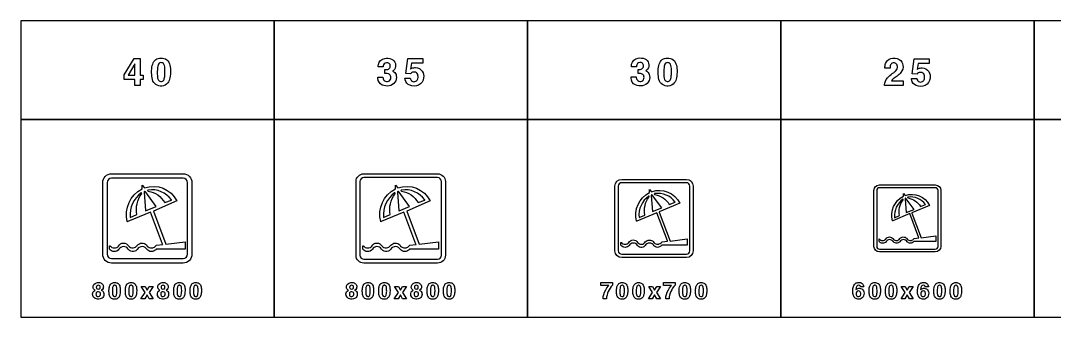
# Model space of a CAD drawing. Extents: x 0 to 18160, y 0 to 2655.
# Drawn here: x 0 to 9262, y 0 to 2655 of the extents above; entities that cross this region are included whole.
import ezdxf

# ---------------------------------------------------------------- set-up
doc = ezdxf.new("R2010")
doc.units = 0
doc.header["$MEASUREMENT"] = 0

msp = doc.modelspace()

# ---------------------------------------------------------------- linework, layer by layer
for points in [[(0, 1770), (2270, 1770), (2270, 2655), (0, 2655)], [(2270, 1770), (4540, 1770), (4540, 2655), (2270, 2655)], [(4540, 1770), (6810, 1770), (6810, 2655), (4540, 2655)], [(6810, 1770), (9080, 1770), (9080, 2655), (6810, 2655)], [(9080, 1770), (11350, 1770), (11350, 2655), (9080, 2655)], [(927.496, 2171.35), (1017.9, 2317.79), (1070.98, 2317.79), (1070.98, 2166.57), (1097.95, 2166.57), (1097.95, 2128.53), (1070.98, 2128.53), (1070.98, 2076.28), (1023.46, 2076.28), (1023.46, 2128.53), (927.496, 2128.53)], [(1023.46, 2269.13), (963.474, 2166.57), (1023.46, 2166.57)], [(0, 0), (2270, 0), (2270, 1770), (0, 1770)], [(2270, 0), (4540, 0), (4540, 1770), (2270, 1770)], [(4540, 0), (6810, 0), (6810, 1770), (4540, 1770)], [(6810, 0), (9080, 0), (9080, 1770), (6810, 1770)], [(9080, 0), (11350, 0), (11350, 1770), (9080, 1770)], [(1115.2, 221.769), (1080.08, 276.319), (1114.84, 276.319), (1133.11, 242.267), (1151.83, 276.319), (1185.98, 276.319), (1150.44, 222.29), (1186.95, 166.272), (1152.4, 166.272), (1132.54, 202.362), (1112.14, 166.272), (1077.99, 166.272)], [(3385.19, 221.769), (3350.07, 276.319), (3384.84, 276.319), (3403.11, 242.267), (3421.83, 276.319), (3455.97, 276.319), (3420.43, 222.29), (3456.95, 166.272), (3422.4, 166.272), (3402.54, 202.362), (3382.14, 166.272), (3347.99, 166.272)], [(5662.41, 221.386), (5627.29, 275.936), (5662.06, 275.936), (5680.33, 241.884), (5699.05, 275.936), (5733.19, 275.936), (5697.65, 221.908), (5734.17, 165.889), (5699.62, 165.889), (5679.76, 201.979), (5659.35, 165.889), (5625.21, 165.889)], [(7925.79, 221.523), (7890.67, 276.072), (7925.43, 276.072), (7943.7, 242.02), (7962.42, 276.072), (7996.57, 276.072), (7961.03, 222.044), (7997.54, 166.025), (7962.99, 166.025), (7943.13, 202.115), (7922.73, 166.025), (7888.58, 166.025)]]:
    msp.add_lwpolyline(points, close=True)
for points in [[(1173.29, 2191.65, -0.0563084), (1179.33, 2254.48, -0.130301), (1201.53, 2298.28, -0.174843), (1243.35, 2319.69, -0.147552), (1296.47, 2313.05, -0.192146), (1333.28, 2269.88, -0.0833996), (1342.52, 2212.85, -0.0545507), (1337.51, 2142.08, -0.116773), (1318.43, 2098, -0.221099), (1263.57, 2070.32, -0.162564), (1212.11, 2082.84, -0.174743), (1180.84, 2128.26, -0.0640867), (1173.37, 2186.95)], [(3199.84, 2150.87), (3246.2, 2150.87, 0.0411845), (3248.26, 2135.66, 0.335066), (3278.75, 2110.39, 0.276505), (3310.74, 2124.92, 0.158203), (3316.31, 2145.65, 0.0878221), (3313.34, 2161.57, 0.217575), (3294.82, 2178.43, 0.0882727), (3273.57, 2181.56), (3262.75, 2181.56), (3262.75, 2216.82, 0.0282129), (3282.34, 2217.42, 0.50028), (3309.32, 2262.91, 0.235001), (3290.79, 2277.96, 0.165496), (3265.12, 2275.67, 0.220849), (3250.9, 2259.12, 0.055705), (3248.02, 2240.92), (3203.2, 2240.92, -0.0488003), (3204.97, 2263.51, -0.30773), (3262.59, 2318.01, -0.146685), (3322.07, 2312.08, -0.469869), (3348.61, 2219.31, -0.0891152), (3336.57, 2207.54), (3332.3, 2204.54, -0.0245333), (3343.48, 2198.14, -0.202429), (3365.75, 2161.45, -0.422325), (3303.08, 2072, -0.154301), (3238.98, 2079.19, -0.287878), (3199.96, 2139.89, -0.0143877)], [(3442.43, 2139.57), (3489.39, 2141.35, 0.0452719), (3495.79, 2125.12, 0.0567733), (3500.53, 2118.25, 0.070207), (3504.95, 2114.77, 0.264984), (3540.97, 2112.87, 0.20748), (3558.38, 2135.98, 0.147389), (3557.24, 2174.01, 0.308532), (3527.86, 2195.42, 0.215743), (3498.08, 2185.19, 0.028781), (3492.71, 2178.95), (3450.09, 2180.96), (3467.91, 2315.64), (3601.95, 2315.64), (3601.95, 2273.77), (3501.51, 2273.77), (3492.55, 2221.76, -0.0211252), (3505.46, 2229.3, -0.121371), (3538.8, 2235.15, -0.244671), (3598.59, 2203.2, -0.173069), (3610.16, 2144.07, -0.256779), (3564.98, 2078.08, -0.199585), (3485.44, 2077.01, -0.245625), (3445.16, 2125.91, -0.0170062)], [(5469.08, 2152.29), (5515.45, 2152.29, 0.0411845), (5517.5, 2137.08, 0.335066), (5547.99, 2111.8, 0.276505), (5579.98, 2126.34, 0.158203), (5585.55, 2147.07, 0.0878221), (5582.59, 2162.99, 0.217575), (5564.07, 2179.85, 0.0882727), (5542.82, 2182.97), (5532, 2182.97), (5532, 2218.24, 0.0282129), (5551.59, 2218.83, 0.50028), (5578.56, 2264.33, 0.235001), (5560.04, 2279.38, 0.165496), (5534.37, 2277.09, 0.220849), (5520.15, 2260.54, 0.055705), (5517.27, 2242.33), (5472.44, 2242.33, -0.0488003), (5474.22, 2264.92, -0.30773), (5531.84, 2319.43, -0.146685), (5591.32, 2313.5, -0.469869), (5617.86, 2220.73, -0.0891152), (5605.81, 2208.96), (5601.55, 2205.96, -0.0245333), (5612.72, 2199.56, -0.202429), (5635, 2162.87, -0.422325), (5572.32, 2073.41, -0.154301), (5508.22, 2080.6, -0.287878), (5469.2, 2141.31, -0.0143877)], [(5711.68, 2191.65, -0.0563084), (5717.72, 2254.48, -0.130301), (5739.91, 2298.28, -0.174843), (5781.74, 2319.69, -0.147552), (5834.86, 2313.05, -0.192146), (5871.67, 2269.88, -0.0833996), (5880.91, 2212.85, -0.0545507), (5875.89, 2142.08, -0.116773), (5856.82, 2098, -0.221099), (5801.96, 2070.32, -0.162564), (5750.5, 2082.84, -0.174743), (5719.22, 2128.26, -0.0640867), (5711.76, 2186.95)], [(7741.06, 2074.79, -0.0640343), (7742.32, 2095.72, -0.161687), (7778.14, 2156.27, -0.0283718), (7819.97, 2188.65, 0.0545111), (7840.86, 2206.58, 0.192461), (7855.83, 2246.12, 0.234238), (7842.24, 2272.5, 0.196223), (7816.93, 2277.28, 0.252425), (7795.01, 2260.1, 0.0856617), (7790.86, 2243.08, 0.0202329), (7790.15, 2231.39), (7743.51, 2231.39, -0.0983795), (7749.55, 2272.7, -0.245047), (7795.72, 2315.83, -0.207102), (7872.69, 2307.49, -0.233443), (7905.15, 2255.16, -0.20961), (7886.99, 2190.98, -0.0785124), (7853.06, 2159.51, 0.0107372), (7817.24, 2133.72, 0.0665092), (7801.37, 2117.68), (7905.86, 2117.68), (7905.86, 2074.79)], [(1224.67, 2161.12, 0.0124589), (1225.19, 2154.8, 0.0668192), (1230.8, 2129.4, 0.615362), (1281.7, 2123.79, 0.0726881), (1287.15, 2136.83, 0.0588562), (1291.85, 2174.11, 0.0389037), (1290.23, 2241.09, 0.084671), (1283.64, 2264.43, 0.156013), (1272.18, 2276.6, 0.143208), (1256.47, 2279.56, 0.172584), (1240.71, 2273.36, 0.132565), (1230.76, 2257.8, 0.0498315), (1226.21, 2236.08, 0.0368731)], [(5763.06, 2161.12, 0.0124589), (5763.57, 2154.8, 0.0668192), (5769.18, 2129.4, 0.615362), (5820.09, 2123.79, 0.0726881), (5825.54, 2136.83, 0.0588562), (5830.24, 2174.11, 0.0389037), (5828.62, 2241.09, 0.084671), (5822.02, 2264.43, 0.156013), (5810.57, 2276.6, 0.143208), (5794.85, 2279.56, 0.172584), (5779.09, 2273.36, 0.132565), (5769.14, 2257.8, 0.0498315), (5764.6, 2236.08, 0.0368731)], [(7981.21, 2136.73), (8028.17, 2138.5, 0.0452719), (8034.56, 2122.27, 0.0567733), (8039.3, 2115.4, 0.070207), (8043.73, 2111.92, 0.264984), (8079.74, 2110.03, 0.20748), (8097.16, 2133.13, 0.147389), (8096.02, 2171.17, 0.308532), (8066.63, 2192.57, 0.215743), (8036.85, 2182.34, 0.028781), (8031.48, 2176.1), (7988.87, 2178.12), (8006.68, 2312.79), (8140.72, 2312.79), (8140.72, 2270.93), (8040.29, 2270.93), (8031.33, 2218.92, -0.0211252), (8044.24, 2226.46, -0.121371), (8077.57, 2232.3, -0.244671), (8137.37, 2200.35, -0.173069), (8148.94, 2141.23, -0.256779), (8103.76, 2075.23, -0.199585), (8024.22, 2074.17, -0.245625), (7983.93, 2123.06, -0.0170062)], [(814.998, 484.997, -0.414213), (734.998, 564.997), (734.998, 1205, -0.414213), (814.998, 1285), (1455, 1285, -0.414213), (1535, 1205), (1535, 564.997, -0.414213), (1455, 484.997)], [(814.998, 524.997), (1455, 524.997, 0.414213), (1495, 564.997), (1495, 1205, 0.414213), (1455, 1245), (814.998, 1245, 0.414213), (774.998, 1205), (774.998, 564.997, 0.414213)], [(3075, 484.997, -0.414213), (3005, 554.997), (3005, 1215, -0.414213), (3075, 1285), (3735, 1285, -0.414213), (3805, 1215), (3805, 554.997, -0.414213), (3735, 484.997)], [(3075, 519.997), (3735, 519.997, 0.414213), (3770, 554.997), (3770, 1215, 0.414213), (3735, 1250), (3075, 1250, 0.414213), (3040, 1215), (3040, 554.997, 0.414213)], [(5385, 534.997, -0.414213), (5325, 594.997), (5325, 1175, -0.414213), (5385, 1235), (5965, 1235, -0.414213), (6025, 1175), (6025, 594.997, -0.414213), (5965, 534.997)], [(5385, 564.998), (5965, 564.998, 0.414213), (5995, 594.998), (5995, 1175, 0.414213), (5965, 1205), (5385, 1205, 0.414213), (5355, 1175), (5355, 594.998, 0.414213)], [(1110.09, 1158.64, -0.377996), (1398.69, 1041.33), (1188.94, 951.013, 0.0825104), (1188.93, 949.827), (1300.31, 653.687), (1473.82, 675.372), (1473.82, 609.895), (1214.98, 609.903, -0.0901945), (1190.89, 592.851, -0.124878), (1169.68, 588.806, -0.134445), (1148.54, 594.817, -0.0772191), (1133.02, 606.177, 0.580717), (1043.97, 606.863), (1038.57, 601.262, -0.10303), (1023.92, 591.983, -0.269314), (976.333, 599.16, -0.00505374), (968.566, 604.874, -0.0854136), (964.311, 609.857, 0.0120804), (963.329, 611.403, 0.545945), (880.963, 608.478, -0.503587), (796.177, 610.837), (796.186, 636.006), (796.199, 637.811, -0.0971364), (796.472, 639.434, -0.312625), (797.637, 640.302, -0.104287), (798.811, 640.021, -0.0786519), (802.347, 637.56, -0.0184498), (806.641, 633.286, 0.150578), (827.717, 622.405, 0.0892046), (842.485, 621.423), (849.637, 622.245, 0.150978), (871.284, 632.074, 0.023025), (876.86, 637.674, -0.575101), (966.53, 639.594, 0.530693), (1045.73, 644.93, -0.429507), (1127.24, 647.651, 0.244688), (1164.11, 621.562, 0.0737099), (1176.15, 621.514, 0.0318418), (1189.13, 624.029, 0.160439), (1206.85, 636.165, -0.0788643), (1215.08, 644.189, -0.0983391), (1216.97, 644.806), (1272.46, 652.233), (1271.78, 654.383), (1164.29, 941.999), (959.382, 856.243, -0.090697), (955.65, 856.211, -0.344432), (1087.34, 1150.74), (1087.57, 1181.71)], [(1040.15, 921.457, -0.204579), (1082.35, 1103.57), (1082.8, 1104.28, 0.146094), (1084.62, 1109.56, 0.295203), (1082.19, 1113.87, 0.139067), (1080.7, 1114.28, 0.264507), (981.744, 894.658), (981.744, 893.884), (1040.25, 919.882)], [(1214.4, 993.242), (1120.31, 1118.78), (1117.06, 1123.26, 0.199881), (1111.15, 1126.35, 0.350988), (1107.52, 1123.86, 0.0998249), (1106.73, 1118.96), (1106.99, 1116.34), (1119.27, 954.617, 0.115039), (1119.86, 954.269)], [(1351.14, 1050.58, 0.2816), (1141.09, 1139.31, 0.760908), (1141.13, 1129.63, -0.0337099), (1143.28, 1128.95, -0.227482), (1290.74, 1027.17), (1291.04, 1026.73), (1351.57, 1049.85)], [(3380.09, 1158.64, -0.377996), (3668.69, 1041.33), (3458.94, 951.013, 0.0825104), (3458.93, 949.827), (3570.31, 653.687), (3743.82, 675.372), (3743.82, 609.895), (3484.98, 609.903, -0.0901945), (3460.89, 592.851, -0.124878), (3439.68, 588.806, -0.134445), (3418.54, 594.817, -0.0772191), (3403.02, 606.177, 0.580717), (3313.97, 606.863), (3308.57, 601.262, -0.10303), (3293.92, 591.983, -0.269314), (3246.33, 599.16, -0.00505374), (3238.57, 604.874, -0.0854136), (3234.31, 609.857, 0.0120804), (3233.33, 611.403, 0.545945), (3150.96, 608.478, -0.503587), (3066.18, 610.837), (3066.19, 636.006), (3066.2, 637.811, -0.0971364), (3066.47, 639.434, -0.312625), (3067.64, 640.302, -0.104287), (3068.81, 640.021, -0.0786519), (3072.35, 637.56, -0.0184498), (3076.64, 633.286, 0.150578), (3097.72, 622.405, 0.0892046), (3112.48, 621.423), (3119.64, 622.245, 0.150978), (3141.28, 632.074, 0.023025), (3146.86, 637.674, -0.575101), (3236.53, 639.594, 0.530693), (3315.73, 644.93, -0.429507), (3397.24, 647.651, 0.244688), (3434.11, 621.562, 0.0737099), (3446.15, 621.514, 0.0318418), (3459.13, 624.029, 0.160439), (3476.85, 636.165, -0.0788643), (3485.08, 644.189, -0.0983391), (3486.97, 644.806), (3542.46, 652.233), (3541.78, 654.383), (3434.29, 941.999), (3229.38, 856.243, -0.090697), (3225.65, 856.211, -0.344432), (3357.34, 1150.74), (3357.57, 1181.71)], [(3310.15, 921.457, -0.204579), (3352.35, 1103.57), (3352.8, 1104.28, 0.146094), (3354.62, 1109.56, 0.295203), (3352.19, 1113.87, 0.139067), (3350.7, 1114.28, 0.264507), (3251.74, 894.658), (3251.74, 893.884), (3310.25, 919.882)], [(3484.4, 993.242), (3390.31, 1118.78), (3387.06, 1123.26, 0.199881), (3381.15, 1126.35, 0.350988), (3377.52, 1123.86, 0.0998249), (3376.73, 1118.96), (3376.99, 1116.34), (3389.27, 954.617, 0.115039), (3389.86, 954.269)], [(3621.14, 1050.58, 0.2816), (3411.09, 1139.31, 0.760908), (3411.13, 1129.63, -0.0337099), (3413.28, 1128.95, -0.227482), (3560.73, 1027.17), (3561.04, 1026.73), (3621.57, 1049.85)], [(5653.2, 1124.43, -0.377996), (5905.73, 1021.79), (5722.2, 942.761, 0.0825104), (5722.19, 941.723), (5819.64, 682.601), (5971.47, 701.575), (5971.47, 644.283), (5744.99, 644.29, -0.0901945), (5723.9, 629.37, -0.124878), (5705.35, 625.83, -0.134445), (5686.85, 631.089, -0.0772191), (5673.27, 641.03, 0.580717), (5595.35, 641.629), (5590.63, 636.729, -0.10303), (5577.81, 628.61, -0.269314), (5536.17, 634.889, -0.00505374), (5529.37, 639.889, -0.0854136), (5525.65, 644.25, 0.0120804), (5524.79, 645.602, 0.545945), (5452.72, 643.043, -0.503587), (5378.53, 645.107), (5378.54, 667.129), (5378.55, 668.71, -0.0971364), (5378.79, 670.129, -0.312625), (5379.81, 670.889, -0.104287), (5380.83, 670.643, -0.0786519), (5383.93, 668.49, -0.0184498), (5387.69, 664.75, 0.150578), (5406.13, 655.229, 0.0892046), (5419.05, 654.37), (5425.31, 655.089, 0.150978), (5444.25, 663.689, 0.023025), (5449.13, 668.589, -0.575101), (5527.59, 670.269, 0.530693), (5596.89, 674.938, -0.429507), (5668.21, 677.319, 0.244688), (5700.47, 654.492, 0.0737099), (5711.01, 654.45, 0.0318418), (5722.37, 656.65, 0.160439), (5737.87, 667.269, -0.0788643), (5745.07, 674.29, -0.0983391), (5746.72, 674.83), (5795.28, 681.329), (5794.69, 683.21), (5700.63, 934.874), (5521.33, 859.838, -0.090697), (5518.07, 859.809, -0.344432), (5633.3, 1117.53), (5633.49, 1144.62)], [(7695, 584.997, -0.414213), (7645, 634.997), (7645, 1135, -0.414213), (7695, 1185), (8195, 1185, -0.414213), (8245, 1135), (8245, 634.997, -0.414213), (8195, 584.997)], [(7695, 609.997), (8195, 609.997, 0.414213), (8220, 634.997), (8220, 1135, 0.414213), (8195, 1160), (7695, 1160, 0.414213), (7670, 1135), (7670, 634.997, 0.414213)], [(5592, 916.9, -0.204579), (5628.93, 1076.25), (5629.32, 1076.87, 0.146094), (5630.92, 1081.49, 0.295203), (5628.8, 1085.26, 0.139067), (5627.49, 1085.62, 0.264507), (5540.9, 893.451), (5540.9, 892.773), (5592.1, 915.521)], [(5744.48, 979.712), (5662.15, 1089.56), (5659.3, 1093.48, 0.199881), (5654.13, 1096.18, 0.350988), (5650.95, 1094, 0.0998249), (5650.27, 1089.71), (5650.49, 1087.42), (5661.23, 945.915, 0.115039), (5661.75, 945.61)], [(5864.12, 1029.88, 0.2816), (5680.33, 1107.52, 0.760908), (5680.36, 1099.05, -0.0337099), (5682.24, 1098.45, -0.227482), (5811.4, 1009.21), (5864.5, 1029.24)], [(7926.31, 1090.23, -0.377996), (8142.77, 1002.24), (7985.46, 934.509, 0.0825104), (7985.44, 933.619), (8068.98, 711.515), (8199.11, 727.778), (8199.11, 678.671), (8004.99, 678.676, -0.0901945), (7986.92, 665.888, -0.124878), (7971.01, 662.854, -0.134445), (7955.15, 667.362, -0.0772191), (7943.51, 675.882, 0.580717), (7876.72, 676.396), (7872.68, 672.196, -0.10303), (7861.69, 665.237, -0.269314), (7826, 670.619, -0.00505374), (7820.17, 674.905, -0.0854136), (7816.98, 678.642, 0.0120804), (7816.25, 679.801, 0.545945), (7754.47, 677.608, -0.503587), (7690.88, 679.377), (7690.89, 698.253), (7690.9, 699.608, -0.0971364), (7691.1, 700.825, -0.312625), (7691.98, 701.476, -0.104287), (7692.86, 701.265, -0.0786519), (7695.51, 699.419, -0.0184498), (7698.73, 696.214, 0.150578), (7714.54, 688.053, 0.0892046), (7725.61, 687.317), (7730.98, 687.933, 0.150978), (7747.21, 695.304, 0.023025), (7751.39, 699.505, -0.575101), (7818.65, 700.945, 0.530693), (7878.05, 704.947, -0.429507), (7939.18, 706.987, 0.244688), (7966.83, 687.421, 0.0737099), (7975.86, 687.385, 0.0318418), (7985.6, 689.271, 0.160439), (7998.88, 698.373, -0.0788643), (8005.06, 704.391, -0.0983391), (8006.48, 704.854), (8048.1, 710.424), (8047.59, 712.036), (7966.97, 927.748), (7813.29, 863.432, -0.090697), (7810.49, 863.407, -0.344432), (7909.25, 1084.31), (7909.42, 1107.53)], [(7873.86, 912.342, -0.204579), (7905.51, 1048.93), (7905.85, 1049.46, 0.146094), (7907.21, 1053.42, 0.295203), (7905.4, 1056.65, 0.139067), (7904.28, 1056.96, 0.264507), (7830.06, 892.243), (7830.06, 891.662), (7873.94, 911.161)], [(8004.55, 966.181), (7933.98, 1060.34), (7931.54, 1063.69, 0.199881), (7927.12, 1066.01, 0.350988), (7924.39, 1064.14, 0.0998249), (7923.8, 1060.47), (7923.99, 1058.5), (7933.2, 937.212, 0.115039), (7933.64, 936.951)], [(8107.1, 1009.19, 0.2816), (7949.57, 1075.73, 0.760908), (7949.59, 1068.47, -0.0337099), (7951.21, 1067.96, -0.227482), (8061.91, 991.464), (8107.43, 1008.64)], [(667.968, 242.323, -0.0382282), (664.485, 243.627, -0.270406), (649.106, 267.703, -0.377372), (679.437, 309.622, -0.15371), (717.921, 307.513, -0.416366), (738.324, 258.058, -0.173733), (723.774, 243.674), (722.328, 242.987, -0.0479914), (731.997, 238.034, -0.173856), (743.608, 221.873, -0.440125), (712.542, 164.243, -0.184), (667.115, 168.106, -0.410286), (649.627, 226.897, -0.151435), (664.035, 240.357)], [(677.305, 267.821, 0.0587981), (678.182, 263.887, 0.18403), (685.267, 254.717, 0.217144), (702.684, 253.485, 0.192437), (710.883, 260.57, 0.157808), (712.542, 273.982, 0.166677), (707.968, 282.821, 0.173614), (695.954, 287.323, 0.2359), (681.001, 280.902, 0.184791)], [(791.138, 234.257, -0.0563084), (794.763, 271.959, -0.130301), (808.081, 298.238, -0.174843), (833.176, 311.082, -0.147552), (865.048, 307.101, -0.192146), (887.133, 281.2, -0.0833996), (892.678, 246.982, -0.0545507), (889.668, 204.518, -0.116773), (878.223, 178.073, -0.221099), (845.308, 161.461, -0.162564), (814.432, 168.973, -0.174743), (795.664, 196.224, -0.0640867), (791.185, 231.437)], [(821.967, 215.94, 0.0124589), (822.275, 212.148, 0.0668192), (825.64, 196.911, 0.615362), (856.185, 193.547, 0.0726881), (859.455, 201.366, 0.0588562), (862.275, 223.736, 0.0389037), (861.304, 263.926, 0.084671), (857.346, 277.93, 0.156013), (850.474, 285.229, 0.143208), (841.043, 287.006, 0.172584), (831.588, 283.286, 0.132565), (825.616, 273.949, 0.0498315), (822.891, 260.916, 0.0368731)], [(937.884, 234.248, -0.0563084), (941.51, 271.95, -0.130301), (954.827, 298.229, -0.174843), (979.922, 311.073, -0.147552), (1011.79, 307.092, -0.192146), (1033.88, 281.192, -0.0833996), (1039.42, 246.974, -0.0545507), (1036.41, 204.509, -0.116773), (1024.97, 178.064, -0.221099), (992.055, 161.452, -0.162564), (961.178, 168.964, -0.174743), (942.41, 196.215, -0.0640867), (937.931, 231.428)], [(968.713, 215.931, 0.0124589), (969.021, 212.139, 0.0668192), (972.386, 196.902, 0.615362), (1002.93, 193.538, 0.0726881), (1006.2, 201.357, 0.0588562), (1009.02, 223.727, 0.0389037), (1008.05, 263.917, 0.084671), (1004.09, 277.921, 0.156013), (997.22, 285.22, 0.143208), (987.789, 286.997, 0.172584), (978.334, 283.277, 0.132565), (972.363, 273.94, 0.0498315), (969.637, 260.907, 0.0368731)], [(1248.01, 242.296, -0.0382282), (1244.53, 243.599, -0.270406), (1229.15, 267.675, -0.377372), (1259.48, 309.594, -0.15371), (1297.96, 307.485, -0.416366), (1318.36, 258.03, -0.173733), (1303.82, 243.646), (1302.37, 242.959, -0.0479914), (1312.04, 238.007, -0.173856), (1323.65, 221.845, -0.440125), (1292.58, 164.215, -0.184), (1247.16, 168.078, -0.410286), (1229.67, 226.869, -0.151435), (1244.08, 240.329)], [(1257.35, 267.793, 0.0587981), (1258.22, 263.86, 0.18403), (1265.31, 254.689, 0.217144), (1282.73, 253.457, 0.192437), (1290.92, 260.542, 0.157808), (1292.58, 273.954, 0.166677), (1288.01, 282.793, 0.173614), (1276, 287.296, 0.2359), (1261.04, 280.874, 0.184791)], [(1371.18, 234.284, -0.0563084), (1374.8, 271.986, -0.130301), (1388.12, 298.265, -0.174843), (1413.22, 311.109, -0.147552), (1445.09, 307.128, -0.192146), (1467.17, 281.227, -0.0833996), (1472.72, 247.01, -0.0545507), (1469.71, 204.545, -0.116773), (1458.26, 178.1, -0.221099), (1425.35, 161.488, -0.162564), (1394.47, 169, -0.174743), (1375.71, 196.251, -0.0640867), (1371.23, 231.464)], [(1402.01, 215.967, 0.0124589), (1402.32, 212.175, 0.0668192), (1405.68, 196.938, 0.615362), (1436.23, 193.574, 0.0726881), (1439.5, 201.393, 0.0588562), (1442.32, 223.763, 0.0389037), (1441.34, 263.953, 0.084671), (1437.39, 277.957, 0.156013), (1430.52, 285.256, 0.143208), (1421.08, 287.033, 0.172584), (1411.63, 283.313, 0.132565), (1405.66, 273.976, 0.0498315), (1402.93, 260.943, 0.0368731)], [(1517.93, 234.312, -0.0563084), (1521.55, 272.013, -0.130301), (1534.87, 298.293, -0.174843), (1559.96, 311.136, -0.147552), (1591.84, 307.155, -0.192146), (1613.92, 281.255, -0.0833996), (1619.47, 247.037, -0.0545507), (1616.46, 204.572, -0.116773), (1605.01, 178.127, -0.221099), (1572.1, 161.516, -0.162564), (1541.22, 169.027, -0.174743), (1522.45, 196.279, -0.0640867), (1517.97, 231.492)], [(1548.75, 215.994, 0.0124589), (1549.06, 212.203, 0.0668192), (1552.43, 196.966, 0.615362), (1582.97, 193.601, 0.0726881), (1586.24, 201.421, 0.0588562), (1589.06, 223.79, 0.0389037), (1588.09, 263.98, 0.084671), (1584.13, 277.985, 0.156013), (1577.26, 285.283, 0.143208), (1567.83, 287.06, 0.172584), (1558.38, 283.34, 0.132565), (1552.4, 274.004, 0.0498315), (1549.68, 260.97, 0.0368731)], [(2937.96, 242.323, -0.0382282), (2934.48, 243.627, -0.270406), (2919.1, 267.703, -0.377372), (2949.43, 309.622, -0.15371), (2987.91, 307.513, -0.416366), (3008.32, 258.058, -0.173733), (2993.77, 243.674), (2992.32, 242.987, -0.0479914), (3001.99, 238.034, -0.173856), (3013.6, 221.873, -0.440125), (2982.54, 164.243, -0.184), (2937.11, 168.105, -0.410286), (2919.62, 226.897, -0.151435), (2934.03, 240.357)], [(2947.3, 267.821, 0.0587981), (2948.18, 263.887, 0.18403), (2955.26, 254.717, 0.217144), (2972.68, 253.485, 0.192437), (2980.88, 260.57, 0.157808), (2982.54, 273.982, 0.166677), (2977.96, 282.821, 0.173614), (2965.95, 287.323, 0.2359), (2951, 280.902, 0.184791)], [(3061.13, 234.257, -0.0563084), (3064.76, 271.959, -0.130301), (3078.07, 298.238, -0.174843), (3103.17, 311.082, -0.147552), (3135.04, 307.101, -0.192146), (3157.13, 281.201, -0.0833996), (3162.67, 246.983, -0.0545507), (3159.66, 204.518, -0.116773), (3148.22, 178.073, -0.221099), (3115.3, 161.461, -0.162564), (3084.43, 168.973, -0.174743), (3065.66, 196.224, -0.0640867), (3061.18, 231.438)], [(3091.96, 215.94, 0.0124589), (3092.27, 212.148, 0.0668192), (3095.63, 196.911, 0.615362), (3126.18, 193.547, 0.0726881), (3129.45, 201.366, 0.0588562), (3132.27, 223.736, 0.0389037), (3131.3, 263.926, 0.084671), (3127.34, 277.93, 0.156013), (3120.47, 285.229, 0.143208), (3111.04, 287.006, 0.172584), (3101.58, 283.286, 0.132565), (3095.61, 273.949, 0.0498315), (3092.89, 260.916, 0.0368731)], [(3207.88, 234.248, -0.0563084), (3211.5, 271.95, -0.130301), (3224.82, 298.23, -0.174843), (3249.92, 311.073, -0.147552), (3281.79, 307.092, -0.192146), (3303.87, 281.192, -0.0833996), (3309.42, 246.974, -0.0545507), (3306.41, 204.509, -0.116773), (3294.96, 178.064, -0.221099), (3262.05, 161.452, -0.162564), (3231.17, 168.964, -0.174743), (3212.4, 196.215, -0.0640867), (3207.93, 231.429)], [(3238.71, 215.931, 0.0124589), (3239.02, 212.139, 0.0668192), (3242.38, 196.902, 0.615362), (3272.93, 193.538, 0.0726881), (3276.2, 201.357, 0.0588562), (3279.02, 223.727, 0.0389037), (3278.04, 263.917, 0.084671), (3274.09, 277.921, 0.156013), (3267.21, 285.22, 0.143208), (3257.78, 286.997, 0.172584), (3248.33, 283.277, 0.132565), (3242.36, 273.94, 0.0498315), (3239.63, 260.907, 0.0368731)], [(3518, 242.296, -0.0382282), (3514.52, 243.599, -0.270406), (3499.14, 267.675, -0.377372), (3529.47, 309.594, -0.15371), (3567.96, 307.485, -0.416366), (3588.36, 258.03, -0.173733), (3573.81, 243.646), (3572.36, 242.959, -0.0479914), (3582.03, 238.007, -0.173856), (3593.64, 221.845, -0.440125), (3562.58, 164.215, -0.184), (3517.15, 168.078, -0.410286), (3499.66, 226.869, -0.151435), (3514.07, 240.329)], [(3527.34, 267.793, 0.0587981), (3528.22, 263.86, 0.18403), (3535.3, 254.689, 0.217144), (3552.72, 253.457, 0.192437), (3560.92, 260.542, 0.157808), (3562.58, 273.955, 0.166677), (3558, 282.793, 0.173614), (3545.99, 287.296, 0.2359), (3531.04, 280.874, 0.184791)], [(3641.17, 234.284, -0.0563084), (3644.8, 271.986, -0.130301), (3658.12, 298.265, -0.174843), (3683.21, 311.109, -0.147552), (3715.08, 307.128, -0.192146), (3737.17, 281.228, -0.0833996), (3742.71, 247.01, -0.0545507), (3739.7, 204.545, -0.116773), (3728.26, 178.1, -0.221099), (3695.34, 161.488, -0.162564), (3664.47, 169, -0.174743), (3645.7, 196.251, -0.0640867), (3641.22, 231.464)], [(3672, 215.967, 0.0124589), (3672.31, 212.175, 0.0668192), (3675.68, 196.938, 0.615362), (3706.22, 193.574, 0.0726881), (3709.49, 201.393, 0.0588562), (3712.31, 223.763, 0.0389037), (3711.34, 263.953, 0.084671), (3707.38, 277.957, 0.156013), (3700.51, 285.256, 0.143208), (3691.08, 287.033, 0.172584), (3681.62, 283.313, 0.132565), (3675.65, 273.976, 0.0498315), (3672.93, 260.943, 0.0368731)], [(3787.92, 234.312, -0.0563084), (3791.54, 272.013, -0.130301), (3804.86, 298.293, -0.174843), (3829.96, 311.136, -0.147552), (3861.83, 307.155, -0.192146), (3883.91, 281.255, -0.0833996), (3889.46, 247.037, -0.0545507), (3886.45, 204.572, -0.116773), (3875, 178.127, -0.221099), (3842.09, 161.516, -0.162564), (3811.21, 169.027, -0.174743), (3792.45, 196.279, -0.0640867), (3787.97, 231.492)], [(3818.75, 215.994, 0.0124589), (3819.06, 212.203, 0.0668192), (3822.42, 196.966, 0.615362), (3852.97, 193.601, 0.0726881), (3856.24, 201.421, 0.0588562), (3859.06, 223.79, 0.0389037), (3858.09, 263.98, 0.084671), (3854.13, 277.985, 0.156013), (3847.26, 285.283, 0.143208), (3837.82, 287.061, 0.172584), (3828.37, 283.34, 0.132565), (3822.4, 274.004, 0.0498315), (3819.67, 260.97, 0.0368731)], [(5197.97, 311.538), (5301.72, 311.538), (5301.72, 287.746, 0.17337), (5248.52, 165.709), (5218.19, 165.709, -0.0554097), (5224.99, 205.329, -0.10295), (5266.79, 281.111), (5270.2, 285.353), (5197.97, 285.353)], [(5338.35, 233.875, -0.0563084), (5341.98, 271.576, -0.130301), (5355.29, 297.856, -0.174843), (5380.39, 310.699, -0.147552), (5412.26, 306.718, -0.192146), (5434.35, 280.818, -0.0833996), (5439.89, 246.6, -0.0545507), (5436.88, 204.135, -0.116773), (5425.44, 177.69, -0.221099), (5392.52, 161.079, -0.162564), (5361.65, 168.59, -0.174743), (5342.88, 195.842, -0.0640867), (5338.4, 231.055)], [(5369.18, 215.557, 0.0124589), (5369.49, 211.766, 0.0668192), (5372.85, 196.529, 0.615362), (5403.4, 193.164, 0.0726881), (5406.67, 200.984, 0.0588562), (5409.49, 223.353, 0.0389037), (5408.52, 263.543, 0.084671), (5404.56, 277.548, 0.156013), (5397.69, 284.846, 0.143208), (5388.26, 286.624, 0.172584), (5378.8, 282.903, 0.132565), (5372.83, 273.567, 0.0498315), (5370.1, 260.533, 0.0368731)], [(5485.1, 233.866, -0.0563084), (5488.72, 271.567, -0.130301), (5502.04, 297.847, -0.174843), (5527.14, 310.69, -0.147552), (5559.01, 306.709, -0.192146), (5581.09, 280.809, -0.0833996), (5586.64, 246.591, -0.0545507), (5583.63, 204.126, -0.116773), (5572.18, 177.681, -0.221099), (5539.27, 161.07, -0.162564), (5508.39, 168.581, -0.174743), (5489.62, 195.833, -0.0640867), (5485.14, 231.046)], [(5515.93, 215.548, 0.0124589), (5516.23, 211.757, 0.0668192), (5519.6, 196.52, 0.615362), (5550.14, 193.155, 0.0726881), (5553.41, 200.975, 0.0588562), (5556.23, 223.344, 0.0389037), (5555.26, 263.534, 0.084671), (5551.31, 277.539, 0.156013), (5544.43, 284.837, 0.143208), (5535, 286.615, 0.172584), (5525.55, 282.894, 0.132565), (5519.58, 273.558, 0.0498315), (5516.85, 260.524, 0.0368731)], [(5759.16, 311.51), (5862.9, 311.51), (5862.9, 287.719, 0.17337), (5809.7, 165.681), (5779.37, 165.681, -0.0554097), (5786.17, 205.302, -0.10295), (5827.97, 281.084), (5831.39, 285.325), (5759.16, 285.325)], [(5899.54, 233.902, -0.0563084), (5903.16, 271.603, -0.130301), (5916.48, 297.883, -0.174843), (5941.57, 310.726, -0.147552), (5973.45, 306.745, -0.192146), (5995.53, 280.845, -0.0833996), (6001.08, 246.627, -0.0545507), (5998.07, 204.162, -0.116773), (5986.62, 177.717, -0.221099), (5953.71, 161.106, -0.162564), (5922.83, 168.617, -0.174743), (5904.06, 195.869, -0.0640867), (5899.58, 231.082)], [(5930.36, 215.584, 0.0124589), (5930.67, 211.793, 0.0668192), (5934.04, 196.556, 0.615362), (5964.58, 193.191, 0.0726881), (5967.85, 201.011, 0.0588562), (5970.67, 223.38, 0.0389037), (5969.7, 263.57, 0.084671), (5965.74, 277.575, 0.156013), (5958.87, 284.873, 0.143208), (5949.44, 286.65, 0.172584), (5939.99, 282.93, 0.132565), (5934.01, 273.594, 0.0498315), (5931.29, 260.56, 0.0368731)], [(6046.28, 233.929, -0.0563084), (6049.91, 271.63, -0.130301), (6063.22, 297.91, -0.174843), (6088.32, 310.754, -0.147552), (6120.19, 306.773, -0.192146), (6142.28, 280.872, -0.0833996), (6147.82, 246.654, -0.0545507), (6144.81, 204.19, -0.116773), (6133.37, 177.744, -0.221099), (6100.45, 161.133, -0.162564), (6069.58, 168.645, -0.174743), (6050.81, 195.896, -0.0640867), (6046.33, 231.109)], [(6077.11, 215.612, 0.0124589), (6077.42, 211.82, 0.0668192), (6080.78, 196.583, 0.615362), (6111.33, 193.218, 0.0726881), (6114.6, 201.038, 0.0588562), (6117.42, 223.408, 0.0389037), (6116.45, 263.597, 0.084671), (6112.49, 277.602, 0.156013), (6105.62, 284.901, 0.143208), (6096.19, 286.678, 0.172584), (6086.73, 282.957, 0.132565), (6080.76, 273.621, 0.0498315), (6078.04, 260.588, 0.0368731)], [(7553.86, 273.902), (7525.61, 273.902, 0.0333099), (7523.62, 279.233, 0.308433), (7507.89, 287.93, 0.256298), (7491.16, 277.717, 0.0718547), (7486.8, 266.674, 0.0422837), (7483.79, 247.859, -0.0343264), (7495.07, 255.821, -0.198215), (7524.83, 258.546, -0.294049), (7555.09, 226.603, -0.195966), (7547.53, 181.769, -0.251599), (7509.24, 161.911, -0.162734), (7477.67, 171.224, -0.142524), (7461.25, 194.636, -0.0867955), (7455.85, 229.162, -0.0561633), (7459.19, 267.835, -0.143087), (7476.02, 299.778, -0.165016), (7500.4, 311.366, -0.137094), (7531.63, 307.598, -0.238813), (7552.18, 282.1, -0.0169871)], [(7601.73, 234.02, -0.0563084), (7605.35, 271.722, -0.130301), (7618.67, 298.001, -0.174843), (7643.77, 310.845, -0.147552), (7675.64, 306.864, -0.192146), (7697.72, 280.963, -0.0833996), (7703.27, 246.745, -0.0545507), (7700.26, 204.281, -0.116773), (7688.81, 177.835, -0.221099), (7655.9, 161.224, -0.162564), (7625.02, 168.736, -0.174743), (7606.25, 195.987, -0.0640867), (7601.78, 231.2)], [(7632.56, 215.703, 0.0124589), (7632.86, 211.911, 0.0668192), (7636.23, 196.674, 0.615362), (7666.78, 193.309, 0.0726881), (7670.05, 201.129, 0.0588562), (7672.86, 223.499, 0.0389037), (7671.89, 263.688, 0.084671), (7667.94, 277.693, 0.156013), (7661.06, 284.992, 0.143208), (7651.63, 286.769, 0.172584), (7642.18, 283.049, 0.132565), (7636.21, 273.712, 0.0498315), (7633.48, 260.679, 0.0368731)], [(7748.47, 234.02, -0.0563084), (7752.1, 271.722, -0.130301), (7765.42, 298.001, -0.174843), (7790.51, 310.845, -0.147552), (7822.38, 306.864, -0.192146), (7844.47, 280.963, -0.0833996), (7850.01, 246.745, -0.0545507), (7847, 204.281, -0.116773), (7835.56, 177.835, -0.221099), (7802.64, 161.224, -0.162564), (7771.77, 168.736, -0.174743), (7753, 195.987, -0.0640867), (7748.52, 231.2)], [(7779.3, 215.703, 0.0124589), (7779.61, 211.911, 0.0668192), (7782.98, 196.674, 0.615362), (7813.52, 193.309, 0.0726881), (7816.79, 201.129, 0.0588562), (7819.61, 223.499, 0.0389037), (7818.64, 263.688, 0.084671), (7814.68, 277.693, 0.156013), (7807.81, 284.992, 0.143208), (7798.38, 286.769, 0.172584), (7788.92, 283.049, 0.132565), (7782.95, 273.712, 0.0498315), (7780.23, 260.679, 0.0368731)], [(8133.77, 273.892), (8105.52, 273.892, 0.0333099), (8103.53, 279.224, 0.308433), (8087.8, 287.921, 0.256298), (8071.07, 277.707, 0.0718547), (8066.71, 266.665, 0.0422837), (8063.7, 247.849, -0.0343264), (8074.98, 255.812, -0.198215), (8104.74, 258.537, -0.294049), (8135, 226.593, -0.195966), (8127.44, 181.759, -0.251599), (8089.15, 161.902, -0.162734), (8057.58, 171.214, -0.142524), (8041.16, 194.627, -0.0867955), (8035.76, 229.153, -0.0561633), (8039.1, 267.826, -0.143087), (8055.93, 299.769, -0.165016), (8080.31, 311.357, -0.137094), (8111.54, 307.589, -0.238813), (8132.09, 282.091, -0.0169871)], [(8181.64, 234.038, -0.0563084), (8185.26, 271.739, -0.130301), (8198.58, 298.019, -0.174843), (8223.68, 310.863, -0.147552), (8255.55, 306.882, -0.192146), (8277.63, 280.981, -0.0833996), (8283.18, 246.763, -0.0545507), (8280.17, 204.299, -0.116773), (8268.72, 177.853, -0.221099), (8235.81, 161.242, -0.162564), (8204.93, 168.754, -0.174743), (8186.16, 196.005, -0.0640867), (8181.69, 231.218)], [(8212.47, 215.72, 0.0124589), (8212.78, 211.929, 0.0668192), (8216.14, 196.692, 0.615362), (8246.69, 193.327, 0.0726881), (8249.96, 201.147, 0.0588562), (8252.78, 223.517, 0.0389037), (8251.8, 263.706, 0.084671), (8247.85, 277.711, 0.156013), (8240.97, 285.01, 0.143208), (8231.54, 286.787, 0.172584), (8222.09, 283.066, 0.132565), (8216.12, 273.73, 0.0498315), (8213.39, 260.697, 0.0368731)], [(8328.38, 234.065, -0.0563084), (8332.01, 271.767, -0.130301), (8345.33, 298.046, -0.174843), (8370.42, 310.89, -0.147552), (8402.29, 306.909, -0.192146), (8424.38, 281.008, -0.0833996), (8429.92, 246.79, -0.0545507), (8426.92, 204.326, -0.116773), (8415.47, 177.881, -0.221099), (8382.55, 161.269, -0.162564), (8351.68, 168.781, -0.174743), (8332.91, 196.032, -0.0640867), (8328.43, 231.245)], [(8359.21, 215.748, 0.0124589), (8359.52, 211.956, 0.0668192), (8362.89, 196.719, 0.615362), (8393.43, 193.354, 0.0726881), (8396.7, 201.174, 0.0588562), (8399.52, 223.544, 0.0389037), (8398.55, 263.734, 0.084671), (8394.59, 277.738, 0.156013), (8387.72, 285.037, 0.143208), (8378.29, 286.814, 0.172584), (8368.84, 283.094, 0.132565), (8362.86, 273.757, 0.0498315), (8360.14, 260.724, 0.0368731)], [(674.84, 207.087, 0.0490068), (675.765, 200.38, 0.121824), (679.864, 191.992, 0.229649), (696.878, 185.641, 0.256774), (712.873, 195.57, 0.178638), (714.674, 215.12, 0.196143), (706.475, 226.186, 0.197496), (689.082, 228.271, 0.222887), (677.163, 219.006, 0.124888)], [(1254.88, 207.059, 0.0490068), (1255.81, 200.353, 0.121824), (1259.91, 191.964, 0.229649), (1276.92, 185.613, 0.256774), (1292.91, 195.542, 0.178638), (1294.72, 215.092, 0.196143), (1286.52, 226.158, 0.197496), (1269.12, 228.244, 0.222887), (1257.2, 218.978, 0.124888)], [(2944.83, 207.087, 0.0490068), (2945.76, 200.38, 0.121824), (2949.86, 191.992, 0.229649), (2966.87, 185.641, 0.256774), (2982.87, 195.57, 0.178638), (2984.67, 215.12, 0.196143), (2976.47, 226.186, 0.197496), (2959.08, 228.271, 0.222887), (2947.16, 219.006, 0.124888)], [(3524.88, 207.059, 0.0490068), (3525.8, 200.353, 0.121824), (3529.9, 191.964, 0.229649), (3546.91, 185.613, 0.256774), (3562.91, 195.542, 0.178638), (3564.71, 215.092, 0.196143), (3556.51, 226.158, 0.197496), (3539.12, 228.244, 0.222887), (3527.2, 218.978, 0.124888)], [(7485.38, 212.101, 0.0641861), (7486.63, 201.84, 0.139351), (7492.27, 191.745, 0.240104), (7510.16, 186.129, 0.267924), (7524.24, 196.248, 0.140614), (7527.13, 216.603, 0.112774), (7523.2, 227.693, 0.271024), (7505.59, 236.271, 0.294594), (7487.58, 224.423, 0.0908659)], [(8065.29, 212.091, 0.0641861), (8066.54, 201.831, 0.139351), (8072.18, 191.736, 0.240104), (8090.07, 186.12, 0.267924), (8104.15, 196.238, 0.140614), (8107.04, 216.594, 0.112774), (8103.11, 227.684, 0.271024), (8085.5, 236.262, 0.294594), (8067.49, 224.413, 0.0908659)]]:
    msp.add_lwpolyline(points, format="xyb", close=True)

doc.saveas('drawing.dxf')
